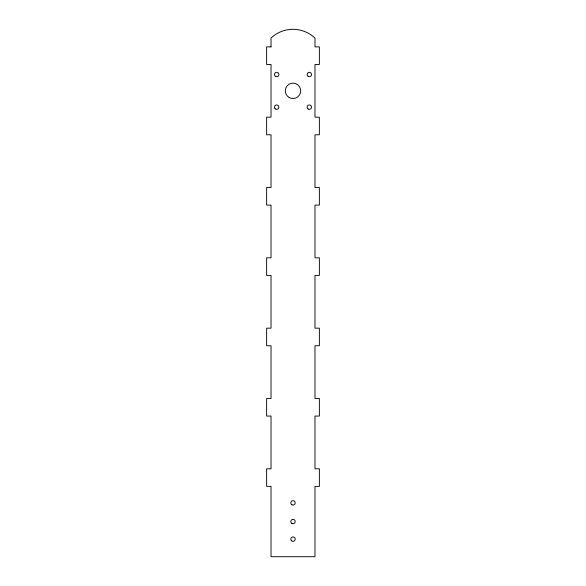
<?xml version="1.0" encoding="UTF-8"?>
<svg xmlns="http://www.w3.org/2000/svg" width="586" height="586" viewBox="0 0 586 586"><rect width="100%" height="100%" fill="white"/><g stroke="black" fill="none" stroke-linecap="round" stroke-linejoin="round"><path stroke-width="0.88" d="M271.025 46.88L266.63 46.88L266.63 64.46L271.025 64.46L271.025 117.2L266.63 117.2L266.63 134.78L271.025 134.78L271.025 187.52L266.63 187.52L266.63 205.1L271.025 205.1L271.025 257.84L266.63 257.84L266.63 275.42L271.025 275.42L271.025 328.16L266.63 328.16L266.63 345.74L271.025 345.74L271.025 398.48L266.63 398.48L266.63 416.06L271.025 416.06L271.025 468.8L266.63 468.8L266.63 486.38L271.025 486.38L271.025 556.7L314.975 556.7L314.975 486.38L319.37 486.38L319.37 468.8L314.975 468.8L314.975 416.06L319.37 416.06L319.37 398.48L314.975 398.48L314.975 345.74L319.37 345.74L319.37 328.16L314.975 328.16L314.975 275.42L319.37 275.42L319.37 257.84L314.975 257.84L314.975 205.1L319.37 205.1L319.37 187.52L314.975 187.52L314.975 134.78L319.37 134.78L319.37 117.2L314.975 117.2L314.975 64.46L319.37 64.46L319.37 46.88L314.975 46.88L314.975 38.09A31.871 31.871 0 0 0 271.025 38.09L271.025 46.88M275.127 108.703A2.198 2.198 0 0 0 278.804 107.714A2.198 2.198 0 0 0 276.116 105.026A2.198 2.198 0 0 0 275.127 108.703M308.214 76.414A2.198 2.198 0 0 0 311.51 74.517A2.198 2.198 0 0 0 308.214 72.613A2.198 2.198 0 0 0 308.214 76.414M289.154 97.488A7.691 7.691 0 0 0 300.691 90.83A7.691 7.691 0 0 0 289.154 84.172A7.691 7.691 0 0 0 289.154 97.488M275.588 76.414A2.198 2.198 0 0 0 278.885 74.517A2.198 2.198 0 0 0 275.588 72.613A2.198 2.198 0 0 0 275.588 76.414M308.214 109.047A2.198 2.198 0 0 0 311.51 107.143A2.198 2.198 0 0 0 308.214 105.246A2.198 2.198 0 0 0 308.214 109.047M291.901 523.445A2.198 2.198 0 0 0 295.197 521.54A2.198 2.198 0 0 0 291.901 519.635A2.198 2.198 0 0 0 291.901 523.445M291.901 504.766A2.198 2.198 0 0 0 295.197 502.861A2.198 2.198 0 0 0 291.901 500.957A2.198 2.198 0 0 0 291.901 504.766M291.447 540.673A2.198 2.198 0 0 0 295.124 539.691A2.198 2.198 0 0 0 292.429 536.996A2.198 2.198 0 0 0 291.447 540.673"/></g></svg>
